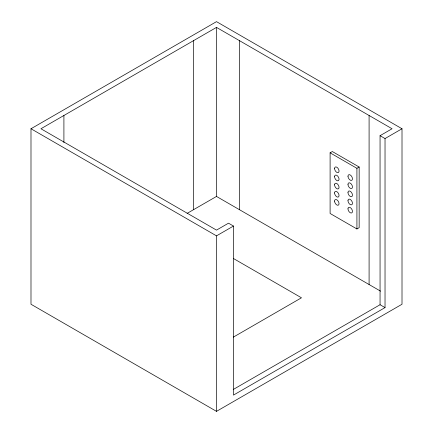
<?xml version="1.0" encoding="UTF-8"?>
<svg xmlns="http://www.w3.org/2000/svg" width="433" height="433" viewBox="0 0 433 433"><rect width="100%" height="100%" fill="white"/><g stroke="black" fill="none" stroke-linecap="round" stroke-linejoin="round"><path stroke-width="0.65" d="M30.992 128.753L216.5 21.65L402.008 128.753L402.008 304.247L216.5 411.35L30.992 304.247L30.992 128.753L216.5 235.855L233.479 226.053L233.479 395.096L385.029 307.598L385.029 138.555L402.008 128.753M233.192 389.521L380.055 304.729L380.055 135.686L392.065 128.753L216.5 27.393L40.935 128.753L216.5 230.112L228.51 223.179L233.479 226.053M187.099 213.404L216.5 196.436L380.58 291.165M330.103 152.827L332.338 151.539L359.157 167.024L359.157 227.671L356.922 228.96L330.103 213.48L330.103 152.827L356.922 168.313L359.157 167.024M233.382 337.112L301.476 297.796L233.382 258.479M380.055 135.686L385.029 138.555M380.055 304.729L385.029 307.598M369.089 115.487L369.089 284.53M356.922 168.313L356.922 228.96M239.476 40.653L239.476 209.696M216.5 27.393L216.5 196.436M216.5 235.855L216.5 411.35M193.524 40.653L193.524 209.696M63.911 115.487L63.911 142.533M334.574 168.507A3.161 1.824 60 0 0 337.924 172.675A3.161 1.824 60 0 0 337.924 168.21A3.161 1.824 60 0 0 334.574 168.507M347.986 176.247A3.161 1.824 60 0 0 351.336 180.42A3.161 1.824 60 0 0 351.336 175.95A3.161 1.824 60 0 0 347.986 176.247M347.986 184.398A3.161 1.824 60 0 0 351.336 188.566A3.161 1.824 60 0 0 351.336 184.095A3.161 1.824 60 0 0 347.986 184.398M334.574 176.653A3.161 1.824 60 0 0 337.924 180.826A3.161 1.824 60 0 0 337.924 176.355A3.161 1.824 60 0 0 334.574 176.653M334.574 184.799A3.161 1.824 60 0 0 337.924 188.972A3.161 1.824 60 0 0 337.924 184.501A3.161 1.824 60 0 0 334.574 184.799M347.986 192.544A3.161 1.824 60 0 0 351.336 196.712A3.161 1.824 60 0 0 351.336 192.241A3.161 1.824 60 0 0 347.986 192.544M347.986 200.69A3.161 1.824 60 0 0 351.336 204.863A3.161 1.824 60 0 0 351.336 200.392A3.161 1.824 60 0 0 347.986 200.69M334.574 192.95A3.161 1.824 60 0 0 337.924 197.118A3.161 1.824 60 0 0 337.924 192.647A3.161 1.824 60 0 0 334.574 192.95M334.574 201.096A3.161 1.824 60 0 0 337.924 205.264A3.161 1.824 60 0 0 337.924 200.798A3.161 1.824 60 0 0 334.574 201.096M347.986 208.836A3.161 1.824 60 0 0 351.336 213.009A3.161 1.824 60 0 0 351.336 208.538A3.161 1.824 60 0 0 347.986 208.836"/></g></svg>
